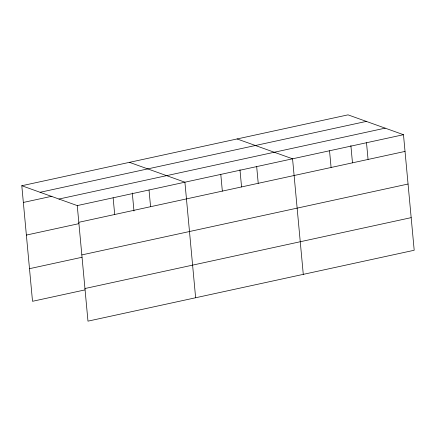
<?xml version="1.0" encoding="UTF-8"?>
<svg xmlns="http://www.w3.org/2000/svg" width="436" height="436" viewBox="0 0 436 436"><rect width="100%" height="100%" fill="white"/><g stroke="black" fill="none" stroke-linecap="round" stroke-linejoin="round"><path stroke-width="0.65" d="M21.8 185.741L348.026 114.853L403.48 134.702L414.2 250.259L87.974 321.147L77.254 205.59L21.8 185.741L32.52 301.298L85.02 289.891M40.101 192.292L366.327 121.404M23.348 202.451L51.928 196.244M58.953 199.039L385.179 128.151M77.254 205.59L403.48 134.702M78.802 222.3L405.033 151.412M26.378 235.075L78.872 223.663M81.832 254.918L408.058 184.03M29.495 268.68L81.99 257.273M84.949 288.523L411.175 217.64M237.108 138.959L292.561 158.802L303.282 274.358M129.454 162.35L184.908 182.194L195.628 297.75M366.507 142.736L368.06 159.445M350.876 145.548L352.479 162.857M329.534 150.769L331.088 167.479M256.679 166.601L258.226 183.311M239.958 169.648L241.56 186.957M220.79 174.4L222.344 191.11M149.025 189.992L150.573 206.708M132.304 193.039L133.972 211.013M113.137 197.791L114.69 214.501"/></g></svg>
